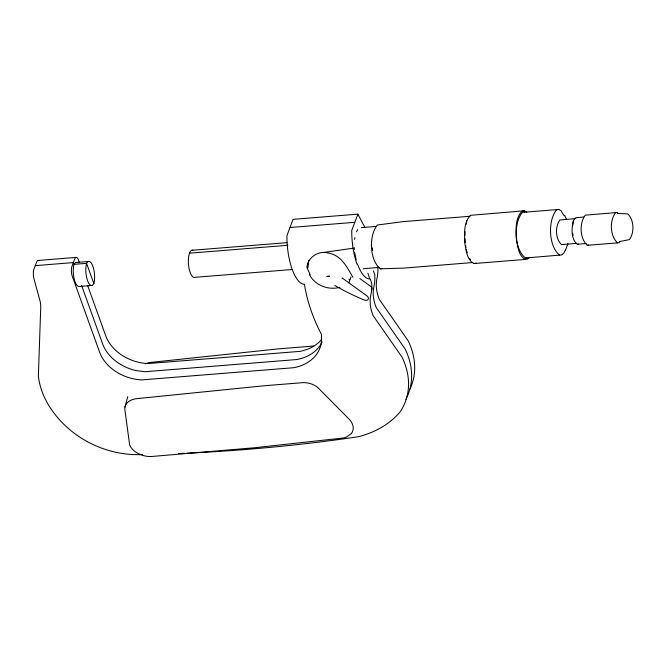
<?xml version="1.0" encoding="UTF-8"?>
<svg xmlns="http://www.w3.org/2000/svg" width="666" height="666" viewBox="0 0 666 666"><rect width="100%" height="100%" fill="white"/><g stroke="black" fill="none" stroke-linecap="round" stroke-linejoin="round"><path stroke-width="1" d="M464.926 235.523L465.043 231.56M307.883 268.048L308.358 264.46M354.637 239.469L354.903 237.546M572.668 225.857L573.359 220.796L575.482 217.799L583.724 217.041M308.192 263.986L308.882 260.439M124.958 407.151L127.78 396.57M526.781 212.104L524.45 210.806L470.637 215.301C463.27 222.486 464.477 234.332 464.893 243.781C466.242 250.674 466.933 259.898 473.867 263.545L525.391 259.407L527.688 259.049L529.095 257.725M466.292 224.317L466.749 220.779M573.359 220.796C571.528 228.288 570.787 238.928 577.264 244.255L586.23 243.54M567.948 243.673L565.359 250.566M79.354 262.529L78.113 259.082A7.626 2.731 85.4 0 0 74.675 259.082L72.045 266.075A7.626 2.731 85.4 0 0 71.97 275.399L99.625 352.231A39.261 29.196 20.6 0 0 141.883 379.886L293.598 367.715A47.736 35.489 20.6 0 0 321.253 333.999A220.446 163.894 20.6 0 1 304.437 284.299A40.36 14.444 85.4 0 1 286.929 235.672L293.073 219.347L357.883 214.152L351.74 230.469A40.36 14.444 85.4 0 0 356.984 264.111M341.999 278.771L342.607 278.097M348.793 282.775L350.965 276.981M356.526 231.826L357.659 229.612M565.501 249.767L563.827 253.055L561.838 254.928L525.449 258.008C514.16 249.392 513.336 223.093 522.319 212.537L524.483 212.196M620.254 241.417L618.939 242.657L617.507 242.882L587.27 245.313C579.703 238.378 579.229 223.285 585.248 215.168L616.916 212.521L618.373 213.328M334.84 285.473L334.856 285.456A168.34 125.158 20.6 0 0 363.786 299.808A4.779 3.555 20.6 0 0 367.366 300.116L368.206 299.334A3.588 2.672 20.6 0 0 366.983 295.937L342.549 278.255M619.313 241.65L629.412 239.602C634.548 232.684 634.14 219.805 627.688 213.886L617.34 213.461M339.901 287.287C328.596 290.543 314.86 285.389 309.524 274.692M524.45 210.806L522.161 211.164C514.793 218.356 516 230.195 516.416 239.643C517.765 246.537 518.456 255.761 525.391 259.407M564.144 215.767L560.98 210.672L558.791 209.449L556.626 209.782C547.618 220.396 548.518 246.462 559.673 255.261M616.916 212.521L615.484 212.745C609.465 220.862 609.948 235.947 617.507 242.882M469.855 216.275L402.73 221.661L377.331 225.033C368.656 235.731 369.447 259.84 380.269 268.806L382.351 268.481M575.765 218.606L559.865 219.971C554.953 226.598 555.344 238.928 561.521 244.597L562.695 244.414M577.264 244.255L578.521 244.064M587.27 245.313L588.702 245.088M473.867 263.545L476.165 263.187M525.366 258.017L527.53 257.684M324.558 252.356L353.055 248.202M290.001 227.514L354.812 222.311M524.592 212.188L558.791 209.449M361.388 227.622L376.432 226.415M38.187 260.456L76.274 257.392M191.658 250.316L286.904 242.665M189.527 253.18L287.879 245.279M35.273 265.634L73.36 262.579L74.001 264.352A13.154 4.704 85.4 0 0 74.167 278.954A13.154 4.704 85.4 0 0 79.279 286.472L91.85 285.464M76.016 262.471L88.57 261.463M561.521 244.597L576.24 243.415M292.382 269.505L195.063 277.314A13.703 4.903 85.4 0 1 188.461 264.144A13.703 4.903 85.4 0 1 192.932 250.225M363.186 268.706L379.237 267.416M380.269 268.806L403.629 268.098L472.818 262.546M313.778 346.029L278.172 348.892L150.616 362.421A18.831 15.343 28 0 0 145.263 363.877M142.541 454.587L139.535 454.653A81.402 60.523 20.6 0 1 71.17 430.819A96.12 71.462 20.6 0 1 38.37 376.082L40.701 308.416A45.829 34.074 20.6 0 0 40.185 301.515L33.883 278.463A7.626 2.731 85.4 0 1 33.958 269.139L36.588 262.138A7.626 2.731 85.4 0 1 38.811 260.647M359.856 278.538L370.604 286.313A3.588 2.672 20.6 0 1 371.828 289.71M348.951 279.179L349.891 279.853M352.88 277.247C347.003 267.341 341.475 255.303 328.546 253.105C318.956 250.025 307.625 257.251 306.893 267.424L310.165 274.692M469.522 258.483L470.571 259.857M357.883 214.152L364.785 227.239M564.676 215.334L566.291 218.881M373.393 270.854L374.683 274.209A66.392 49.359 20.6 0 1 373.959 286.372A54.279 40.36 20.6 0 0 376.323 307.675L405.045 348.867A88.295 65.651 20.6 0 1 405.869 399.259M370.321 279.012L371.695 283.408A66.392 49.359 20.6 0 1 371.72 288.545L371.653 289.552A66.392 49.359 20.6 0 1 370.887 294.53A54.279 40.36 20.6 0 0 373.251 315.842L401.973 357.026A88.295 65.651 20.6 0 1 400.208 411.746A107.168 79.679 20.6 0 1 358.416 436.721A1570.378 1167.565 20.6 0 1 186.63 453.163M93.856 283.583A13.154 4.704 85.4 0 0 92.899 266.325A13.154 4.704 85.4 0 0 86.572 263.336A13.154 4.704 85.4 0 0 87.521 280.602A13.154 4.704 85.4 0 0 93.856 283.583L86.572 263.336L74.001 264.352A13.154 4.704 85.4 0 1 77.139 262.645M87.587 285.398L105.769 335.905A39.261 29.196 20.6 0 0 148.027 363.569L299.742 351.39A47.736 35.489 20.6 0 0 321.62 339.419M81.635 285.572L102.697 344.072A39.261 29.196 20.6 0 0 135.889 370.537L144.955 371.728L296.67 359.548A47.736 35.489 20.6 0 0 322.144 341.908M367.89 273.235L369.788 279.054L367.615 278.596A40.36 14.444 85.4 0 1 357.517 264.069M466.233 249.35L467.199 252.739M356.202 259.865L354.578 252.048M572.66 233.242L573.043 235.556M465.592 245.504L465.917 247.427M464.935 238.52L465.201 242.566M372.46 247.91L372.635 250.599M354.279 247.561L354.395 249.359M184.632 453.255A1570.378 1167.565 20.6 0 1 178.63 453.513M409.399 390.209A88.295 65.651 20.6 0 0 408.116 340.709L379.395 299.517A54.279 40.36 20.6 0 1 377.031 278.213A66.392 49.359 20.6 0 0 377.564 275.241L377.863 272.219A66.392 49.359 20.6 0 0 377.838 267.083M351.307 433.641L346.32 437.112A29.013 19.081 15 0 1 343.881 437.937L254.279 447.777L150.874 456.551A18.074 11.888 15 0 1 129.62 444.788L124.892 409.906A18.831 12.388 15 0 1 136.988 398.626L264.294 385.747L300.924 382.808A15.435 10.156 15 0 1 319.372 389.135L349.142 419.18A20.546 13.511 15 0 1 351.307 433.641M329.345 276.232L326.973 276.423L329.345 276.232"/></g></svg>
